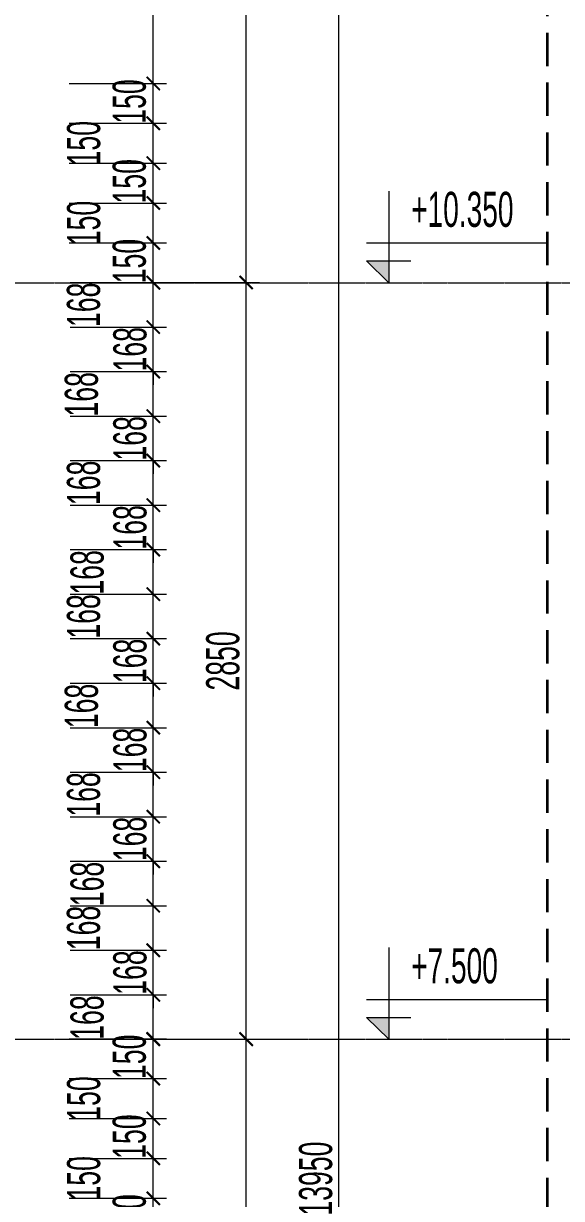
# Model space of a CAD drawing. Header units: millimetres. Extents: x 1336014 to 2939047, y -333549 to -60566.
# Drawn here: x 1437847 to 1439875, y -181402 to -176976 of the extents above; entities that cross this region are included whole.
import ezdxf
from ezdxf.enums import TextEntityAlignment as Align

# ---------------------------------------------------------------- set-up
doc = ezdxf.new("R2010")
doc.units = ezdxf.units.MM
doc.header["$MEASUREMENT"] = 0
doc.linetypes.add('$1$HIDDEN', pattern=[0.375, 0.25, -0.125])
doc.linetypes.add('CENTER2', pattern=[1.125, 0.75, -0.125, 0.125, -0.125])
for name, color, linetype, lineweight in [('01.Cut', 255, 'Continuous', 35), ('08.Dim', 156, 'Continuous', 15), ('10.truc', 250, 'CENTER2', 20), ('DIM', 252, 'Continuous', 20)]:
    doc.layers.add(name, color=color, linetype=linetype, lineweight=lineweight)
doc.layers.add('text', color=7, linetype='Continuous')
doc.styles.add('TT5_Text Dim', font='hoatbif.shx', dxfattribs={"width": 0.6})
doc.dimstyles.new('TT5_Dim 1-50', dxfattribs={"dimscale": 50, "dimtxt": 2.5, "dimasz": 1, "dimexe": 1, "dimexo": 0.5, "dimgap": 0.5, "dimtad": 1, "dimdec": 0, "dimzin": 0, "dimdsep": 46, "dimtxsty": 'TT5_Text Dim', "dimblk": 'ARCHTICK', "dimcen": 0, "dimdle": 1, "dimclrd": 256, "dimclre": 256, "dimclrt": 1, "dimadec": 0, "dimazin": 0, "dimtfac": 0.015, "dimtdec": 0, "dimtix": 1, "dimtmove": 2, "dimatfit": 3, "dimldrblk": 'DOT', "dimfxl": 1, "dimtolj": 1, "dimtzin": 0, "dimlwd": -1, "dimlwe": -1, "dimarcsym": 1})

# ---------------------------------------------------------------- blocks, each defined once
blk = doc.blocks.new('A$C4E7C6F34')
at = {"layer": 'DIM'}
blk.add_hatch(color=256, dxfattribs=at).paths.add_polyline_path([(-38.5, 0), (-38.5, 137.8), (-177.6, 137.8)])
for p, q in [((-38.5, 576), (-38.5, 0)), ((964.2, 247.8), (-177.6, 247.8)), ((-177.6, 137.8), (100.7, 137.8)), ((-177.6, 137.8), (-38.5, 0)), ((-177.6, 0), (100.6, 0))]:
    blk.add_line(p, q, dxfattribs=at)
at = {"layer": 'text', "style": 'TT5_Text Dim', "flags": 8}
blk.add_attdef('%%P0.000', text='', height=220, dxfattribs=at).set_placement((102.4, 461.3), align=Align.MIDDLE_LEFT)
blk = doc.blocks.new('_ARCHTICK')
at = {"const_width": 0.15}
blk.add_lwpolyline([(-0.5, -0.5), (0.5, 0.5)], dxfattribs=at)
blk = doc.blocks.new('*D1079')
at = {"layer": '08.Dim', "transparency": 16777216}
for p, q in [((1438335.9, -178003.2), (1438335.9, -175402.8)), ((1438019.1, -175452.8), (1438385.9, -175452.8)), ((1438019.1, -177953.2), (1438385.9, -177953.2))]:
    blk.add_line(p, q, dxfattribs=at)
at = {"layer": 'Defpoints', "color": 0, "transparency": 16777216}
for p in [(1437994.1, -175452.8), (1438335.9, -175452.8), (1437994.1, -177953.2)]:
    blk.add_point(p, dxfattribs=at)
at = {"layer": '08.Dim', "transparency": 16777216, "xscale": 50, "yscale": 50, "zscale": 50}
for p, rotation in [((1438335.9, -175452.8), 90), ((1438335.9, -177953.2), 270)]:
    blk.add_blockref('_ARCHTICK', p, dxfattribs=dict(at, rotation=rotation))
at = {"layer": '08.Dim', "color": 1, "transparency": 16777216, "insert": (1438248.4, -176703), "char_height": 125, "attachment_point": 5, "rotation": 90, "style": 'TT5_Text Dim'}
blk.add_mtext('\\A1;2500', dxfattribs=at)
blk = doc.blocks.new('_DOT')
blk.add_line((-0.5, 0), (-1, 0))
at = {"const_width": 0.5}
blk.add_lwpolyline([(-0.25, 0, 1), (0.25, 0, 1)], format="xyb", close=True, dxfattribs=at)
blk = doc.blocks.new('*D1081')
at = {"layer": '08.Dim', "transparency": 16777216}
for p, q in [((1438685.9, -184452.1), (1438685.9, -180751.7)), ((1438022.4, -180801.7), (1438735.9, -180801.7)), ((1438022.4, -184402.1), (1438735.9, -184402.1))]:
    blk.add_line(p, q, dxfattribs=at)
at = {"layer": 'Defpoints', "color": 0, "transparency": 16777216}
for p in [(1437997.4, -180801.7), (1438685.9, -180801.7), (1437997.4, -184402.1)]:
    blk.add_point(p, dxfattribs=at)
at = {"layer": '08.Dim', "transparency": 16777216, "xscale": 50, "yscale": 50, "zscale": 50}
for p, rotation in [((1438685.9, -180801.7), 90), ((1438685.9, -184402.1), 270)]:
    blk.add_blockref('_ARCHTICK', p, dxfattribs=dict(at, rotation=rotation))
at = {"layer": '08.Dim', "color": 1, "transparency": 16777216, "insert": (1438598.4, -182601.9), "char_height": 125, "attachment_point": 5, "rotation": 90, "style": 'TT5_Text Dim'}
blk.add_mtext('\\A1;3600', dxfattribs=at)
blk = doc.blocks.new('*D1082')
at = {"layer": '08.Dim', "transparency": 16777216}
for p, q in [((1438685.9, -180852.7), (1438685.9, -177902.2)), ((1438022.4, -177952.2), (1438735.9, -177952.2)), ((1438002.9, -180802.7), (1438735.9, -180802.7))]:
    blk.add_line(p, q, dxfattribs=at)
at = {"layer": 'Defpoints', "color": 0, "transparency": 16777216}
for p in [(1437997.4, -177952.2), (1438685.9, -177952.2), (1437977.9, -180802.7)]:
    blk.add_point(p, dxfattribs=at)
at = {"layer": '08.Dim', "transparency": 16777216, "xscale": 50, "yscale": 50, "zscale": 50}
for p, rotation in [((1438685.9, -177952.2), 90), ((1438685.9, -180802.7), 270)]:
    blk.add_blockref('_ARCHTICK', p, dxfattribs=dict(at, rotation=rotation))
at = {"layer": '08.Dim', "color": 1, "transparency": 16777216, "insert": (1438598.4, -179377.5), "char_height": 125, "attachment_point": 5, "rotation": 90, "style": 'TT5_Text Dim'}
blk.add_mtext('\\A1;2850', dxfattribs=at)
blk = doc.blocks.new('*D1083')
at = {"layer": '08.Dim', "transparency": 16777216}
for p, q in [((1438685.9, -178002.2), (1438685.9, -174302.4)), ((1438022.4, -174352.4), (1438735.9, -174352.4)), ((1438022.4, -177952.2), (1438735.9, -177952.2))]:
    blk.add_line(p, q, dxfattribs=at)
at = {"layer": 'Defpoints', "color": 0, "transparency": 16777216}
for p in [(1437997.4, -174352.4), (1438685.9, -174352.4), (1437997.4, -177952.2)]:
    blk.add_point(p, dxfattribs=at)
at = {"layer": '08.Dim', "transparency": 16777216, "xscale": 50, "yscale": 50, "zscale": 50}
for p, rotation in [((1438685.9, -174352.4), 90), ((1438685.9, -177952.2), 270)]:
    blk.add_blockref('_ARCHTICK', p, dxfattribs=dict(at, rotation=rotation))
at = {"layer": '08.Dim', "color": 1, "transparency": 16777216, "insert": (1438598.4, -176152.3), "char_height": 125, "attachment_point": 5, "rotation": 90, "style": 'TT5_Text Dim'}
blk.add_mtext('\\A1;3600', dxfattribs=at)
blk = doc.blocks.new('*D1085')
at = {"layer": '08.Dim', "transparency": 16777216}
for p, q in [((1439035.9, -188352.6), (1439035.9, -174302.4)), ((1438022.4, -174352.4), (1439085.9, -174352.4)), ((1438022.4, -188302.6), (1439085.9, -188302.6))]:
    blk.add_line(p, q, dxfattribs=at)
at = {"layer": 'Defpoints', "color": 0, "transparency": 16777216}
for p in [(1437997.4, -174352.4), (1439035.9, -174352.4), (1437997.4, -188302.6)]:
    blk.add_point(p, dxfattribs=at)
at = {"layer": '08.Dim', "transparency": 16777216, "xscale": 50, "yscale": 50, "zscale": 50}
for p, rotation in [((1439035.9, -174352.4), 90), ((1439035.9, -188302.6), 270)]:
    blk.add_blockref('_ARCHTICK', p, dxfattribs=dict(at, rotation=rotation))
at = {"layer": '08.Dim', "color": 1, "transparency": 16777216, "insert": (1438948.4, -181327.5), "char_height": 125, "attachment_point": 5, "rotation": 90, "style": 'TT5_Text Dim'}
blk.add_mtext('\\A1;13950', dxfattribs=at)
blk = doc.blocks.new('*D1197')
at = {"layer": '08.Dim', "transparency": 16777216}
for p, q in [((1438335.9, -181601.7), (1438335.9, -181351.7)), ((1438019.1, -181401.7), (1438385.9, -181401.7)), ((1438019.1, -181551.7), (1438385.9, -181551.7))]:
    blk.add_line(p, q, dxfattribs=at)
at = {"layer": 'Defpoints', "color": 0, "transparency": 16777216}
for p in [(1437994.1, -181401.7), (1438335.9, -181401.7), (1437994.1, -181551.7)]:
    blk.add_point(p, dxfattribs=at)
at = {"layer": '08.Dim', "transparency": 16777216, "xscale": 50, "yscale": 50, "zscale": 50}
for p, rotation in [((1438335.9, -181401.7), 90), ((1438335.9, -181551.7), 270)]:
    blk.add_blockref('_ARCHTICK', p, dxfattribs=dict(at, rotation=rotation))
at = {"layer": '08.Dim', "color": 1, "transparency": 16777216, "insert": (1438246, -181469.8), "char_height": 125, "attachment_point": 5, "rotation": 90, "style": 'TT5_Text Dim'}
blk.add_mtext('\\A1;150', dxfattribs=at)
blk = doc.blocks.new('*D1200')
at = {"layer": '08.Dim', "transparency": 16777216}
for p, q in [((1438335.9, -181451.7), (1438335.9, -181201.2)), ((1438019.1, -181251.2), (1438385.9, -181251.2)), ((1438019.1, -181401.7), (1438385.9, -181401.7))]:
    blk.add_line(p, q, dxfattribs=at)
at = {"layer": 'Defpoints', "color": 0, "transparency": 16777216}
for p in [(1437994.1, -181251.2), (1438335.9, -181251.2), (1437994.1, -181401.7)]:
    blk.add_point(p, dxfattribs=at)
at = {"layer": '08.Dim', "transparency": 16777216, "xscale": 50, "yscale": 50, "zscale": 50}
for p, rotation in [((1438335.9, -181251.2), 90), ((1438335.9, -181401.7), 270)]:
    blk.add_blockref('_ARCHTICK', p, dxfattribs=dict(at, rotation=rotation))
at = {"layer": '08.Dim', "color": 1, "transparency": 16777216, "insert": (1438074, -181326.4), "char_height": 125, "attachment_point": 5, "rotation": 90, "style": 'TT5_Text Dim'}
blk.add_mtext('\\A1;150', dxfattribs=at)
blk = doc.blocks.new('*D1213')
at = {"layer": '08.Dim', "transparency": 16777216}
for p, q in [((1438335.9, -180014.3), (1438335.9, -179746.6)), ((1438022.4, -179796.6), (1438385.9, -179796.6)), ((1438022.4, -179964.3), (1438385.9, -179964.3))]:
    blk.add_line(p, q, dxfattribs=at)
at = {"layer": 'Defpoints', "color": 0, "transparency": 16777216}
for p in [(1437997.4, -179796.6), (1438335.9, -179796.6), (1437997.4, -179964.3)]:
    blk.add_point(p, dxfattribs=at)
at = {"layer": '08.Dim', "transparency": 16777216, "xscale": 50, "yscale": 50, "zscale": 50}
for p, rotation in [((1438335.9, -179796.6), 90), ((1438335.9, -179964.3), 270)]:
    blk.add_blockref('_ARCHTICK', p, dxfattribs=dict(at, rotation=rotation))
at = {"layer": '08.Dim', "color": 1, "transparency": 16777216, "insert": (1438073.5, -179880.5), "char_height": 125, "attachment_point": 5, "rotation": 90, "style": 'TT5_Text Dim'}
blk.add_mtext('\\A1;168', dxfattribs=at)
blk = doc.blocks.new('*D1214')
at = {"layer": '08.Dim', "transparency": 16777216}
for p, q in [((1438335.9, -179629), (1438335.9, -179579)), ((1438022.4, -179629), (1438385.9, -179629)), ((1438335.9, -179796.6), (1438335.9, -179629)), ((1438022.4, -179796.6), (1438385.9, -179796.6)), ((1438335.9, -179796.6), (1438335.9, -179846.6))]:
    blk.add_line(p, q, dxfattribs=at)
at = {"layer": 'Defpoints', "color": 0, "transparency": 16777216}
for p in [(1437997.4, -179629), (1438335.9, -179629), (1437997.4, -179796.6)]:
    blk.add_point(p, dxfattribs=at)
at = {"layer": '08.Dim', "transparency": 16777216, "xscale": 50, "yscale": 50, "zscale": 50}
for p, rotation in [((1438335.9, -179629), 270), ((1438335.9, -179796.6), 90)]:
    blk.add_blockref('_ARCHTICK', p, dxfattribs=dict(at, rotation=rotation))
at = {"layer": '08.Dim', "color": 1, "transparency": 16777216, "insert": (1438248.4, -179712.8), "char_height": 125, "attachment_point": 5, "rotation": 90, "style": 'TT5_Text Dim'}
blk.add_mtext('\\A1;168', dxfattribs=at)
blk = doc.blocks.new('*D1215')
at = {"layer": '08.Dim', "transparency": 16777216}
for p, q in [((1438335.9, -179679), (1438335.9, -179411.3)), ((1438022.4, -179461.3), (1438385.9, -179461.3)), ((1438022.4, -179629), (1438385.9, -179629))]:
    blk.add_line(p, q, dxfattribs=at)
at = {"layer": 'Defpoints', "color": 0, "transparency": 16777216}
for p in [(1437997.4, -179461.3), (1438335.9, -179461.3), (1437997.4, -179629)]:
    blk.add_point(p, dxfattribs=at)
at = {"layer": '08.Dim', "transparency": 16777216, "xscale": 50, "yscale": 50, "zscale": 50}
for p, rotation in [((1438335.9, -179461.3), 90), ((1438335.9, -179629), 270)]:
    blk.add_blockref('_ARCHTICK', p, dxfattribs=dict(at, rotation=rotation))
at = {"layer": '08.Dim', "color": 1, "transparency": 16777216, "insert": (1438065.5, -179547.1), "char_height": 125, "attachment_point": 5, "rotation": 90, "style": 'TT5_Text Dim'}
blk.add_mtext('\\A1;168', dxfattribs=at)
blk = doc.blocks.new('*D1216')
at = {"layer": '08.Dim', "transparency": 16777216}
for p, q in [((1438335.9, -180349.7), (1438335.9, -180082)), ((1438022.4, -180132), (1438385.9, -180132)), ((1438022.4, -180299.7), (1438385.9, -180299.7))]:
    blk.add_line(p, q, dxfattribs=at)
at = {"layer": 'Defpoints', "color": 0, "transparency": 16777216}
for p in [(1437997.4, -180132), (1438335.9, -180132), (1437997.4, -180299.7)]:
    blk.add_point(p, dxfattribs=at)
at = {"layer": '08.Dim', "transparency": 16777216, "xscale": 50, "yscale": 50, "zscale": 50}
for p, rotation in [((1438335.9, -180132), 90), ((1438335.9, -180299.7), 270)]:
    blk.add_blockref('_ARCHTICK', p, dxfattribs=dict(at, rotation=rotation))
at = {"layer": '08.Dim', "color": 1, "transparency": 16777216, "insert": (1438087, -180217.8), "char_height": 125, "attachment_point": 5, "rotation": 90, "style": 'TT5_Text Dim'}
blk.add_mtext('\\A1;168', dxfattribs=at)
blk = doc.blocks.new('*D1217')
at = {"layer": '08.Dim', "transparency": 16777216}
for p, q in [((1438335.9, -179964.3), (1438335.9, -179914.3)), ((1438022.4, -179964.3), (1438385.9, -179964.3)), ((1438335.9, -180132), (1438335.9, -179964.3)), ((1438022.4, -180132), (1438385.9, -180132)), ((1438335.9, -180132), (1438335.9, -180182))]:
    blk.add_line(p, q, dxfattribs=at)
at = {"layer": 'Defpoints', "color": 0, "transparency": 16777216}
for p in [(1437997.4, -179964.3), (1438335.9, -179964.3), (1437997.4, -180132)]:
    blk.add_point(p, dxfattribs=at)
at = {"layer": '08.Dim', "transparency": 16777216, "xscale": 50, "yscale": 50, "zscale": 50}
for p, rotation in [((1438335.9, -179964.3), 270), ((1438335.9, -180132), 90)]:
    blk.add_blockref('_ARCHTICK', p, dxfattribs=dict(at, rotation=rotation))
at = {"layer": '08.Dim', "color": 1, "transparency": 16777216, "insert": (1438248.4, -180048.2), "char_height": 125, "attachment_point": 5, "rotation": 90, "style": 'TT5_Text Dim'}
blk.add_mtext('\\A1;168', dxfattribs=at)
blk = doc.blocks.new('*D1201')
at = {"layer": '08.Dim', "transparency": 16777216}
for p, q in [((1438335.9, -180517.3), (1438335.9, -180249.7)), ((1438022.4, -180299.7), (1438385.9, -180299.7)), ((1438022.4, -180467.3), (1438385.9, -180467.3))]:
    blk.add_line(p, q, dxfattribs=at)
at = {"layer": 'Defpoints', "color": 0, "transparency": 16777216}
for p in [(1437997.4, -180299.7), (1438335.9, -180299.7), (1437997.4, -180467.3)]:
    blk.add_point(p, dxfattribs=at)
at = {"layer": '08.Dim', "transparency": 16777216, "xscale": 50, "yscale": 50, "zscale": 50}
for p, rotation in [((1438335.9, -180299.7), 90), ((1438335.9, -180467.3), 270)]:
    blk.add_blockref('_ARCHTICK', p, dxfattribs=dict(at, rotation=rotation))
at = {"layer": '08.Dim', "color": 1, "transparency": 16777216, "insert": (1438073.5, -180383.5), "char_height": 125, "attachment_point": 5, "rotation": 90, "style": 'TT5_Text Dim'}
blk.add_mtext('\\A1;168', dxfattribs=at)
blk = doc.blocks.new('*D1202')
at = {"layer": '08.Dim', "transparency": 16777216}
for p, q in [((1438335.9, -180852.7), (1438335.9, -180585)), ((1438022.4, -180635), (1438385.9, -180635)), ((1438022.4, -180802.7), (1438385.9, -180802.7))]:
    blk.add_line(p, q, dxfattribs=at)
at = {"layer": 'Defpoints', "color": 0, "transparency": 16777216}
for p in [(1437997.4, -180635), (1438335.9, -180635), (1437997.4, -180802.7)]:
    blk.add_point(p, dxfattribs=at)
at = {"layer": '08.Dim', "transparency": 16777216, "xscale": 50, "yscale": 50, "zscale": 50}
for p, rotation in [((1438335.9, -180635), 90), ((1438335.9, -180802.7), 270)]:
    blk.add_blockref('_ARCHTICK', p, dxfattribs=dict(at, rotation=rotation))
at = {"layer": '08.Dim', "color": 1, "transparency": 16777216, "insert": (1438087, -180720.8), "char_height": 125, "attachment_point": 5, "rotation": 90, "style": 'TT5_Text Dim'}
blk.add_mtext('\\A1;168', dxfattribs=at)
blk = doc.blocks.new('*D1203')
at = {"layer": '08.Dim', "transparency": 16777216}
for p, q in [((1438335.9, -180467.3), (1438335.9, -180417.3)), ((1438022.4, -180467.3), (1438385.9, -180467.3)), ((1438335.9, -180635), (1438335.9, -180467.3)), ((1438022.4, -180635), (1438385.9, -180635)), ((1438335.9, -180635), (1438335.9, -180685))]:
    blk.add_line(p, q, dxfattribs=at)
at = {"layer": 'Defpoints', "color": 0, "transparency": 16777216}
for p in [(1437997.4, -180467.3), (1438335.9, -180467.3), (1437997.4, -180635)]:
    blk.add_point(p, dxfattribs=at)
at = {"layer": '08.Dim', "transparency": 16777216, "xscale": 50, "yscale": 50, "zscale": 50}
for p, rotation in [((1438335.9, -180467.3), 270), ((1438335.9, -180635), 90)]:
    blk.add_blockref('_ARCHTICK', p, dxfattribs=dict(at, rotation=rotation))
at = {"layer": '08.Dim', "color": 1, "transparency": 16777216, "insert": (1438248.4, -180551.2), "char_height": 125, "attachment_point": 5, "rotation": 90, "style": 'TT5_Text Dim'}
blk.add_mtext('\\A1;168', dxfattribs=at)
blk = doc.blocks.new('*D1204')
at = {"layer": '08.Dim', "transparency": 16777216}
for p, q in [((1438335.9, -178840.6), (1438335.9, -178572.9)), ((1438022.4, -178622.9), (1438385.9, -178622.9)), ((1438022.4, -178790.6), (1438385.9, -178790.6))]:
    blk.add_line(p, q, dxfattribs=at)
at = {"layer": 'Defpoints', "color": 0, "transparency": 16777216}
for p in [(1437997.4, -178622.9), (1438335.9, -178622.9), (1437997.4, -178790.6)]:
    blk.add_point(p, dxfattribs=at)
at = {"layer": '08.Dim', "transparency": 16777216, "xscale": 50, "yscale": 50, "zscale": 50}
for p, rotation in [((1438335.9, -178622.9), 90), ((1438335.9, -178790.6), 270)]:
    blk.add_blockref('_ARCHTICK', p, dxfattribs=dict(at, rotation=rotation))
at = {"layer": '08.Dim', "color": 1, "transparency": 16777216, "insert": (1438073.5, -178706.8), "char_height": 125, "attachment_point": 5, "rotation": 90, "style": 'TT5_Text Dim'}
blk.add_mtext('\\A1;168', dxfattribs=at)
blk = doc.blocks.new('*D1205')
at = {"layer": '08.Dim', "transparency": 16777216}
for p, q in [((1438335.9, -178455.3), (1438335.9, -178405.3)), ((1438022.4, -178455.3), (1438385.9, -178455.3)), ((1438335.9, -178622.9), (1438335.9, -178455.3)), ((1438022.4, -178622.9), (1438385.9, -178622.9)), ((1438335.9, -178622.9), (1438335.9, -178672.9))]:
    blk.add_line(p, q, dxfattribs=at)
at = {"layer": 'Defpoints', "color": 0, "transparency": 16777216}
for p in [(1437997.4, -178455.3), (1438335.9, -178455.3), (1437997.4, -178622.9)]:
    blk.add_point(p, dxfattribs=at)
at = {"layer": '08.Dim', "transparency": 16777216, "xscale": 50, "yscale": 50, "zscale": 50}
for p, rotation in [((1438335.9, -178455.3), 270), ((1438335.9, -178622.9), 90)]:
    blk.add_blockref('_ARCHTICK', p, dxfattribs=dict(at, rotation=rotation))
at = {"layer": '08.Dim', "color": 1, "transparency": 16777216, "insert": (1438248.4, -178539.1), "char_height": 125, "attachment_point": 5, "rotation": 90, "style": 'TT5_Text Dim'}
blk.add_mtext('\\A1;168', dxfattribs=at)
blk = doc.blocks.new('*D1206')
at = {"layer": '08.Dim', "transparency": 16777216}
for p, q in [((1438335.9, -178505.3), (1438335.9, -178237.6)), ((1438022.4, -178287.6), (1438385.9, -178287.6)), ((1438022.4, -178455.3), (1438385.9, -178455.3))]:
    blk.add_line(p, q, dxfattribs=at)
at = {"layer": 'Defpoints', "color": 0, "transparency": 16777216}
for p in [(1437997.4, -178287.6), (1438335.9, -178287.6), (1437997.4, -178455.3)]:
    blk.add_point(p, dxfattribs=at)
at = {"layer": '08.Dim', "transparency": 16777216, "xscale": 50, "yscale": 50, "zscale": 50}
for p, rotation in [((1438335.9, -178287.6), 90), ((1438335.9, -178455.3), 270)]:
    blk.add_blockref('_ARCHTICK', p, dxfattribs=dict(at, rotation=rotation))
at = {"layer": '08.Dim', "color": 1, "transparency": 16777216, "insert": (1438065.5, -178373.3), "char_height": 125, "attachment_point": 5, "rotation": 90, "style": 'TT5_Text Dim'}
blk.add_mtext('\\A1;168', dxfattribs=at)
blk = doc.blocks.new('*D1207')
at = {"layer": '08.Dim', "transparency": 16777216}
for p, q in [((1438335.9, -179175.9), (1438335.9, -178908.3)), ((1438022.4, -178958.3), (1438385.9, -178958.3)), ((1438022.4, -179125.9), (1438385.9, -179125.9))]:
    blk.add_line(p, q, dxfattribs=at)
at = {"layer": 'Defpoints', "color": 0, "transparency": 16777216}
for p in [(1437997.4, -178958.3), (1438335.9, -178958.3), (1437997.4, -179125.9)]:
    blk.add_point(p, dxfattribs=at)
at = {"layer": '08.Dim', "transparency": 16777216, "xscale": 50, "yscale": 50, "zscale": 50}
for p, rotation in [((1438335.9, -178958.3), 90), ((1438335.9, -179125.9), 270)]:
    blk.add_blockref('_ARCHTICK', p, dxfattribs=dict(at, rotation=rotation))
at = {"layer": '08.Dim', "color": 1, "transparency": 16777216, "insert": (1438087, -179044), "char_height": 125, "attachment_point": 5, "rotation": 90, "style": 'TT5_Text Dim'}
blk.add_mtext('\\A1;168', dxfattribs=at)
blk = doc.blocks.new('*D1208')
at = {"layer": '08.Dim', "transparency": 16777216}
for p, q in [((1438335.9, -178790.6), (1438335.9, -178740.6)), ((1438022.4, -178790.6), (1438385.9, -178790.6)), ((1438335.9, -178958.3), (1438335.9, -178790.6)), ((1438022.4, -178958.3), (1438385.9, -178958.3)), ((1438335.9, -178958.3), (1438335.9, -179008.3))]:
    blk.add_line(p, q, dxfattribs=at)
at = {"layer": 'Defpoints', "color": 0, "transparency": 16777216}
for p in [(1437997.4, -178790.6), (1438335.9, -178790.6), (1437997.4, -178958.3)]:
    blk.add_point(p, dxfattribs=at)
at = {"layer": '08.Dim', "transparency": 16777216, "xscale": 50, "yscale": 50, "zscale": 50}
for p, rotation in [((1438335.9, -178790.6), 270), ((1438335.9, -178958.3), 90)]:
    blk.add_blockref('_ARCHTICK', p, dxfattribs=dict(at, rotation=rotation))
at = {"layer": '08.Dim', "color": 1, "transparency": 16777216, "insert": (1438248.4, -178874.4), "char_height": 125, "attachment_point": 5, "rotation": 90, "style": 'TT5_Text Dim'}
blk.add_mtext('\\A1;168', dxfattribs=at)
blk = doc.blocks.new('*D1209')
at = {"layer": '08.Dim', "transparency": 16777216}
for p, q in [((1438335.9, -179343.6), (1438335.9, -179075.9)), ((1438022.4, -179125.9), (1438385.9, -179125.9)), ((1438022.4, -179293.6), (1438385.9, -179293.6))]:
    blk.add_line(p, q, dxfattribs=at)
at = {"layer": 'Defpoints', "color": 0, "transparency": 16777216}
for p in [(1437997.4, -179125.9), (1438335.9, -179125.9), (1437997.4, -179293.6)]:
    blk.add_point(p, dxfattribs=at)
at = {"layer": '08.Dim', "transparency": 16777216, "xscale": 50, "yscale": 50, "zscale": 50}
for p, rotation in [((1438335.9, -179125.9), 90), ((1438335.9, -179293.6), 270)]:
    blk.add_blockref('_ARCHTICK', p, dxfattribs=dict(at, rotation=rotation))
at = {"layer": '08.Dim', "color": 1, "transparency": 16777216, "insert": (1438073.5, -179209.8), "char_height": 125, "attachment_point": 5, "rotation": 90, "style": 'TT5_Text Dim'}
blk.add_mtext('\\A1;168', dxfattribs=at)
blk = doc.blocks.new('*D1210')
at = {"layer": '08.Dim', "transparency": 16777216}
for p, q in [((1438335.9, -179293.6), (1438335.9, -179243.6)), ((1438022.4, -179293.6), (1438385.9, -179293.6)), ((1438335.9, -179461.3), (1438335.9, -179293.6)), ((1438022.4, -179461.3), (1438385.9, -179461.3)), ((1438335.9, -179461.3), (1438335.9, -179511.3))]:
    blk.add_line(p, q, dxfattribs=at)
at = {"layer": 'Defpoints', "color": 0, "transparency": 16777216}
for p in [(1437997.4, -179293.6), (1438335.9, -179293.6), (1437997.4, -179461.3)]:
    blk.add_point(p, dxfattribs=at)
at = {"layer": '08.Dim', "transparency": 16777216, "xscale": 50, "yscale": 50, "zscale": 50}
for p, rotation in [((1438335.9, -179293.6), 270), ((1438335.9, -179461.3), 90)]:
    blk.add_blockref('_ARCHTICK', p, dxfattribs=dict(at, rotation=rotation))
at = {"layer": '08.Dim', "color": 1, "transparency": 16777216, "insert": (1438248.4, -179377.5), "char_height": 125, "attachment_point": 5, "rotation": 90, "style": 'TT5_Text Dim'}
blk.add_mtext('\\A1;168', dxfattribs=at)
blk = doc.blocks.new('*D1211')
at = {"layer": '08.Dim', "transparency": 16777216}
for p, q in [((1438335.9, -178169.9), (1438335.9, -177902.2)), ((1438022.4, -177952.2), (1438385.9, -177952.2)), ((1438022.4, -178119.9), (1438385.9, -178119.9))]:
    blk.add_line(p, q, dxfattribs=at)
at = {"layer": 'Defpoints', "color": 0, "transparency": 16777216}
for p in [(1437997.4, -177952.2), (1438335.9, -177952.2), (1437997.4, -178119.9)]:
    blk.add_point(p, dxfattribs=at)
at = {"layer": '08.Dim', "transparency": 16777216, "xscale": 50, "yscale": 50, "zscale": 50}
for p, rotation in [((1438335.9, -177952.2), 90), ((1438335.9, -178119.9), 270)]:
    blk.add_blockref('_ARCHTICK', p, dxfattribs=dict(at, rotation=rotation))
at = {"layer": '08.Dim', "color": 1, "transparency": 16777216, "insert": (1438073.5, -178036.1), "char_height": 125, "attachment_point": 5, "rotation": 90, "style": 'TT5_Text Dim'}
blk.add_mtext('\\A1;168', dxfattribs=at)
blk = doc.blocks.new('*D1212')
at = {"layer": '08.Dim', "transparency": 16777216}
for p, q in [((1438335.9, -178119.9), (1438335.9, -178069.9)), ((1438022.4, -178119.9), (1438385.9, -178119.9)), ((1438335.9, -178287.6), (1438335.9, -178119.9)), ((1438022.4, -178287.6), (1438385.9, -178287.6)), ((1438335.9, -178287.6), (1438335.9, -178337.6))]:
    blk.add_line(p, q, dxfattribs=at)
at = {"layer": 'Defpoints', "color": 0, "transparency": 16777216}
for p in [(1437997.4, -178119.9), (1438335.9, -178119.9), (1437997.4, -178287.6)]:
    blk.add_point(p, dxfattribs=at)
at = {"layer": '08.Dim', "transparency": 16777216, "xscale": 50, "yscale": 50, "zscale": 50}
for p, rotation in [((1438335.9, -178119.9), 270), ((1438335.9, -178287.6), 90)]:
    blk.add_blockref('_ARCHTICK', p, dxfattribs=dict(at, rotation=rotation))
at = {"layer": '08.Dim', "color": 1, "transparency": 16777216, "insert": (1438248.4, -178203.7), "char_height": 125, "attachment_point": 5, "rotation": 90, "style": 'TT5_Text Dim'}
blk.add_mtext('\\A1;168', dxfattribs=at)
blk = doc.blocks.new('*D1218')
at = {"layer": '08.Dim', "transparency": 16777216}
for p, q in [((1438335.9, -181301.2), (1438335.9, -181051.1)), ((1438019.1, -181101.1), (1438385.9, -181101.1)), ((1438019.1, -181251.2), (1438385.9, -181251.2))]:
    blk.add_line(p, q, dxfattribs=at)
at = {"layer": 'Defpoints', "color": 0, "transparency": 16777216}
for p in [(1437994.1, -181101.1), (1438335.9, -181101.1), (1437994.1, -181251.2)]:
    blk.add_point(p, dxfattribs=at)
at = {"layer": '08.Dim', "transparency": 16777216, "xscale": 50, "yscale": 50, "zscale": 50}
for p, rotation in [((1438335.9, -181101.1), 90), ((1438335.9, -181251.2), 270)]:
    blk.add_blockref('_ARCHTICK', p, dxfattribs=dict(at, rotation=rotation))
at = {"layer": '08.Dim', "color": 1, "transparency": 16777216, "insert": (1438246, -181169.3), "char_height": 125, "attachment_point": 5, "rotation": 90, "style": 'TT5_Text Dim'}
blk.add_mtext('\\A1;150', dxfattribs=at)
blk = doc.blocks.new('*D1219')
at = {"layer": '08.Dim', "transparency": 16777216}
for p, q in [((1438335.9, -181151.1), (1438335.9, -180900.7)), ((1438019.1, -180950.7), (1438385.9, -180950.7)), ((1438019.1, -181101.1), (1438385.9, -181101.1))]:
    blk.add_line(p, q, dxfattribs=at)
at = {"layer": 'Defpoints', "color": 0, "transparency": 16777216}
for p in [(1437994.1, -180950.7), (1438335.9, -180950.7), (1437994.1, -181101.1)]:
    blk.add_point(p, dxfattribs=at)
at = {"layer": '08.Dim', "transparency": 16777216, "xscale": 50, "yscale": 50, "zscale": 50}
for p, rotation in [((1438335.9, -180950.7), 90), ((1438335.9, -181101.1), 270)]:
    blk.add_blockref('_ARCHTICK', p, dxfattribs=dict(at, rotation=rotation))
at = {"layer": '08.Dim', "color": 1, "transparency": 16777216, "insert": (1438074, -181025.9), "char_height": 125, "attachment_point": 5, "rotation": 90, "style": 'TT5_Text Dim'}
blk.add_mtext('\\A1;150', dxfattribs=at)
blk = doc.blocks.new('*D1220')
at = {"layer": '08.Dim', "transparency": 16777216}
for p, q in [((1438335.9, -181000.7), (1438335.9, -180750.6)), ((1438019.1, -180800.6), (1438385.9, -180800.6)), ((1438019.1, -180950.7), (1438385.9, -180950.7))]:
    blk.add_line(p, q, dxfattribs=at)
at = {"layer": 'Defpoints', "color": 0, "transparency": 16777216}
for p in [(1437994.1, -180800.6), (1438335.9, -180800.6), (1437994.1, -180950.7)]:
    blk.add_point(p, dxfattribs=at)
at = {"layer": '08.Dim', "transparency": 16777216, "xscale": 50, "yscale": 50, "zscale": 50}
for p, rotation in [((1438335.9, -180800.6), 90), ((1438335.9, -180950.7), 270)]:
    blk.add_blockref('_ARCHTICK', p, dxfattribs=dict(at, rotation=rotation))
at = {"layer": '08.Dim', "color": 1, "transparency": 16777216, "insert": (1438246, -180868.7), "char_height": 125, "attachment_point": 5, "rotation": 90, "style": 'TT5_Text Dim'}
blk.add_mtext('\\A1;150', dxfattribs=at)
blk = doc.blocks.new('*D1222')
at = {"layer": '08.Dim', "transparency": 16777216}
for p, q in [((1438335.9, -178003.2), (1438335.9, -177753.2)), ((1438019.1, -177803.2), (1438385.9, -177803.2)), ((1438019.1, -177953.2), (1438385.9, -177953.2))]:
    blk.add_line(p, q, dxfattribs=at)
at = {"layer": 'Defpoints', "color": 0, "transparency": 16777216}
for p in [(1437994.1, -177803.2), (1438335.9, -177803.2), (1437994.1, -177953.2)]:
    blk.add_point(p, dxfattribs=at)
at = {"layer": '08.Dim', "transparency": 16777216, "xscale": 50, "yscale": 50, "zscale": 50}
for p, rotation in [((1438335.9, -177803.2), 90), ((1438335.9, -177953.2), 270)]:
    blk.add_blockref('_ARCHTICK', p, dxfattribs=dict(at, rotation=rotation))
at = {"layer": '08.Dim', "color": 1, "transparency": 16777216, "insert": (1438246, -177871.3), "char_height": 125, "attachment_point": 5, "rotation": 90, "style": 'TT5_Text Dim'}
blk.add_mtext('\\A1;150', dxfattribs=at)
blk = doc.blocks.new('*D1223')
at = {"layer": '08.Dim', "transparency": 16777216}
for p, q in [((1438335.9, -177853.2), (1438335.9, -177602.7)), ((1438019.1, -177652.7), (1438385.9, -177652.7)), ((1438019.1, -177803.2), (1438385.9, -177803.2))]:
    blk.add_line(p, q, dxfattribs=at)
at = {"layer": 'Defpoints', "color": 0, "transparency": 16777216}
for p in [(1437994.1, -177652.7), (1438335.9, -177652.7), (1437994.1, -177803.2)]:
    blk.add_point(p, dxfattribs=at)
at = {"layer": '08.Dim', "transparency": 16777216, "xscale": 50, "yscale": 50, "zscale": 50}
for p, rotation in [((1438335.9, -177652.7), 90), ((1438335.9, -177803.2), 270)]:
    blk.add_blockref('_ARCHTICK', p, dxfattribs=dict(at, rotation=rotation))
at = {"layer": '08.Dim', "color": 1, "transparency": 16777216, "insert": (1438074, -177728), "char_height": 125, "attachment_point": 5, "rotation": 90, "style": 'TT5_Text Dim'}
blk.add_mtext('\\A1;150', dxfattribs=at)
blk = doc.blocks.new('*D1224')
at = {"layer": '08.Dim', "transparency": 16777216}
for p, q in [((1438335.9, -177702.7), (1438335.9, -177452.7)), ((1438019.1, -177502.7), (1438385.9, -177502.7)), ((1438019.1, -177652.7), (1438385.9, -177652.7))]:
    blk.add_line(p, q, dxfattribs=at)
at = {"layer": 'Defpoints', "color": 0, "transparency": 16777216}
for p in [(1437994.1, -177502.7), (1438335.9, -177502.7), (1437994.1, -177652.7)]:
    blk.add_point(p, dxfattribs=at)
at = {"layer": '08.Dim', "transparency": 16777216, "xscale": 50, "yscale": 50, "zscale": 50}
for p, rotation in [((1438335.9, -177502.7), 90), ((1438335.9, -177652.7), 270)]:
    blk.add_blockref('_ARCHTICK', p, dxfattribs=dict(at, rotation=rotation))
at = {"layer": '08.Dim', "color": 1, "transparency": 16777216, "insert": (1438246, -177570.8), "char_height": 125, "attachment_point": 5, "rotation": 90, "style": 'TT5_Text Dim'}
blk.add_mtext('\\A1;150', dxfattribs=at)
blk = doc.blocks.new('*D1225')
at = {"layer": '08.Dim', "transparency": 16777216}
for p, q in [((1438335.9, -177552.7), (1438335.9, -177302.2)), ((1438019.1, -177352.2), (1438385.9, -177352.2)), ((1438019.1, -177502.7), (1438385.9, -177502.7))]:
    blk.add_line(p, q, dxfattribs=at)
at = {"layer": 'Defpoints', "color": 0, "transparency": 16777216}
for p in [(1437994.1, -177352.2), (1438335.9, -177352.2), (1437994.1, -177502.7)]:
    blk.add_point(p, dxfattribs=at)
at = {"layer": '08.Dim', "transparency": 16777216, "xscale": 50, "yscale": 50, "zscale": 50}
for p, rotation in [((1438335.9, -177352.2), 90), ((1438335.9, -177502.7), 270)]:
    blk.add_blockref('_ARCHTICK', p, dxfattribs=dict(at, rotation=rotation))
at = {"layer": '08.Dim', "color": 1, "transparency": 16777216, "insert": (1438074, -177427.4), "char_height": 125, "attachment_point": 5, "rotation": 90, "style": 'TT5_Text Dim'}
blk.add_mtext('\\A1;150', dxfattribs=at)
blk = doc.blocks.new('*D1221')
at = {"layer": '08.Dim', "transparency": 16777216}
for p, q in [((1438335.9, -177402.2), (1438335.9, -177152.2)), ((1438019.1, -177202.2), (1438385.9, -177202.2)), ((1438019.1, -177352.2), (1438385.9, -177352.2))]:
    blk.add_line(p, q, dxfattribs=at)
at = {"layer": 'Defpoints', "color": 0, "transparency": 16777216}
for p in [(1437994.1, -177202.2), (1438335.9, -177202.2), (1437994.1, -177352.2)]:
    blk.add_point(p, dxfattribs=at)
at = {"layer": '08.Dim', "transparency": 16777216, "xscale": 50, "yscale": 50, "zscale": 50}
for p, rotation in [((1438335.9, -177202.2), 90), ((1438335.9, -177352.2), 270)]:
    blk.add_blockref('_ARCHTICK', p, dxfattribs=dict(at, rotation=rotation))
at = {"layer": '08.Dim', "color": 1, "transparency": 16777216, "insert": (1438246, -177270.3), "char_height": 125, "attachment_point": 5, "rotation": 90, "style": 'TT5_Text Dim'}
blk.add_mtext('\\A1;150', dxfattribs=at)

msp = doc.modelspace()

# ---------------------------------------------------------------- linework, layer by layer
at = {"layer": '01.Cut', "color": 6, "linetype": '$1$HIDDEN', "ltscale": 500}
msp.add_lwpolyline([(1439821, -171386.7), (1439821, -192476.5)], dxfattribs=at)
at = {"layer": '10.truc'}
for points in [[(1431677.7, -177953.2), (1440165.5, -177953.2)], [(1431677.7, -180802.7), (1440165.5, -180802.7)]]:
    msp.add_lwpolyline(points, dxfattribs=at)

# ---------------------------------------------------------------- block references
at = {"layer": '08.Dim'}
ref = msp.add_blockref('A$C4E7C6F34', (1439246.5, -177953.2), dxfattribs=dict(at, xscale=0.6, yscale=0.6, zscale=0.6))
ref.add_attrib('%%P0.000', '+10.350', dxfattribs={"layer": 'text', "height": 132, "style": 'TT5_Text Dim', "width": 0.6, "flags": 8}).set_placement((1439308, -177676.4), align=Align.MIDDLE_LEFT)
ref = msp.add_blockref('A$C4E7C6F34', (1439246.5, -180802.7), dxfattribs=dict(at, xscale=0.6, yscale=0.6, zscale=0.6))
ref.add_attrib('%%P0.000', '+7.500', dxfattribs={"layer": 'text', "height": 132, "style": 'TT5_Text Dim', "width": 0.6, "flags": 8}).set_placement((1439308, -180525.9), align=Align.MIDDLE_LEFT)

# ---------------------------------------------------------------- dimensions: what is measured, and where the dimension line sits
for base, p1, p2, picture, middle in [((1438685.9, -174352.4), (1437997.4, -177952.2), (1437997.4, -174352.4), '*D1083', (1438598.4, -176152.3)), ((1439035.9, -174352.4), (1437997.4, -188302.6), (1437997.4, -174352.4), '*D1085', (1438948.4, -181327.5)), ((1438335.9, -175452.8), (1437994.1, -177953.2), (1437994.1, -175452.8), '*D1079', (1438248.4, -176703)), ((1438685.896, -177952.2288), (1437977.896, -180802.6877), (1437997.396, -177952.2288), '*D1082', (1438598.396, -179377.4582)), ((1438335.9, -178119.9), (1437997.4, -178287.6), (1437997.4, -178119.9), '*D1212', (1438248.4, -178203.7)), ((1438335.9, -178455.3), (1437997.4, -178622.9), (1437997.4, -178455.3), '*D1205', (1438248.4, -178539.1)), ((1438335.9, -178790.6), (1437997.4, -178958.3), (1437997.4, -178790.6), '*D1208', (1438248.4, -178874.4)), ((1438335.9, -179293.6), (1437997.4, -179461.3), (1437997.4, -179293.6), '*D1210', (1438248.4, -179377.5)), ((1438335.9, -179629), (1437997.4, -179796.6), (1437997.4, -179629), '*D1214', (1438248.4, -179712.8)), ((1438335.9, -179964.3), (1437997.4, -180132), (1437997.4, -179964.3), '*D1217', (1438248.4, -180048.2)), ((1438335.9, -180467.3), (1437997.4, -180635), (1437997.4, -180467.3), '*D1203', (1438248.4, -180551.2)), ((1438685.9, -180801.7), (1437997.4, -184402.1), (1437997.4, -180801.7), '*D1081', (1438598.4, -182601.9))]:
    dim = msp.add_linear_dim(base=base, p1=p1, p2=p2, angle=90, dimstyle='TT5_Dim 1-50', dxfattribs=at)
    dim.commit()
    dim.dimension.update_dxf_attribs({"geometry": picture, "text_midpoint": middle})
for base, p1, p2, picture, middle in [((1438335.9, -177202.2), (1437994.1, -177352.2), (1437994.1, -177202.2), '*D1221', (1438246, -177270.3)), ((1438335.896, -177352.1947), (1437994.146, -177502.6854), (1437994.146, -177352.1947), '*D1225', (1438073.99, -177427.4401)), ((1438335.9, -177502.7), (1437994.1, -177652.7), (1437994.1, -177502.7), '*D1224', (1438246, -177570.8)), ((1438335.896, -177652.7117), (1437994.146, -177803.2024), (1437994.146, -177652.7117), '*D1223', (1438073.99, -177727.9571)), ((1438335.9, -177803.2), (1437994.1, -177953.2), (1437994.1, -177803.2), '*D1222', (1438246, -177871.3)), ((1438335.9, -177952.2), (1437997.4, -178119.9), (1437997.4, -177952.2), '*D1211', (1438073.5, -178036.1)), ((1438335.9, -178287.6), (1437997.4, -178455.3), (1437997.4, -178287.6), '*D1206', (1438065.5, -178373.3)), ((1438335.9, -178622.9), (1437997.4, -178790.6), (1437997.4, -178622.9), '*D1204', (1438073.5, -178706.8)), ((1438335.9, -178958.3), (1437997.4, -179125.9), (1437997.4, -178958.3), '*D1207', (1438087, -179044)), ((1438335.9, -179125.9), (1437997.4, -179293.6), (1437997.4, -179125.9), '*D1209', (1438073.5, -179209.8)), ((1438335.9, -179461.3), (1437997.4, -179629), (1437997.4, -179461.3), '*D1215', (1438065.5, -179547.1)), ((1438335.9, -179796.6), (1437997.4, -179964.3), (1437997.4, -179796.6), '*D1213', (1438073.5, -179880.5)), ((1438335.9, -180132), (1437997.4, -180299.7), (1437997.4, -180132), '*D1216', (1438087, -180217.8)), ((1438335.9, -180299.7), (1437997.4, -180467.3), (1437997.4, -180299.7), '*D1201', (1438073.5, -180383.5)), ((1438335.9, -180635), (1437997.4, -180802.7), (1437997.4, -180635), '*D1202', (1438087, -180720.8)), ((1438335.9, -180800.6), (1437994.1, -180950.7), (1437994.1, -180800.6), '*D1220', (1438246, -180868.7)), ((1438335.9, -180950.7), (1437994.1, -181101.1), (1437994.1, -180950.7), '*D1219', (1438074, -181025.9)), ((1438335.9, -181101.1), (1437994.1, -181251.2), (1437994.1, -181101.1), '*D1218', (1438246, -181169.3)), ((1438335.896, -181251.1707), (1437994.146, -181401.6614), (1437994.146, -181251.1707), '*D1200', (1438073.99, -181326.416)), ((1438335.9, -181401.7), (1437994.1, -181551.7), (1437994.1, -181401.7), '*D1197', (1438246, -181469.8))]:
    dim = msp.add_linear_dim(base=base, p1=p1, p2=p2, angle=90, dimstyle='TT5_Dim 1-50', dxfattribs=at)
    dim.commit()
    dim.dimension.update_dxf_attribs({"geometry": picture, "text_midpoint": middle, "dimtype": 160})

doc.saveas('drawing.dxf')
